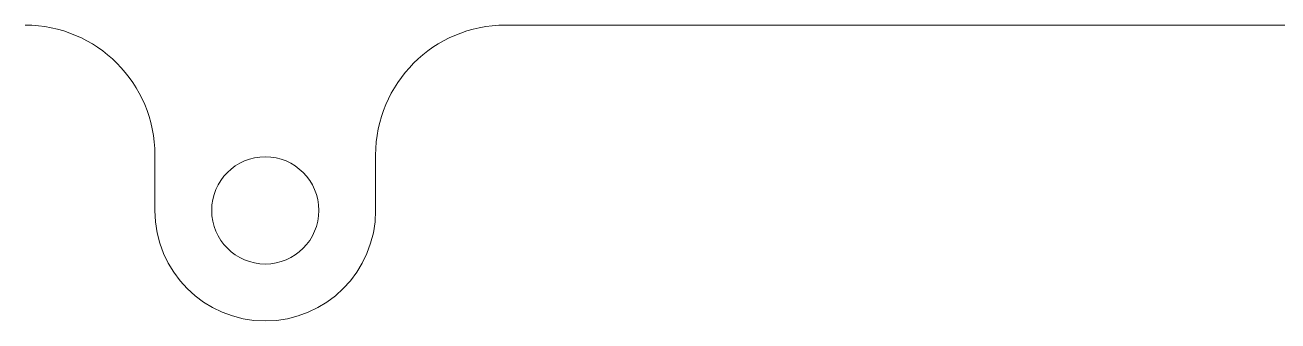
# Model space of a CAD drawing. Header units: millimetres. Extents: x 5 to 292, y 3 to 208.
# Drawn here: x 29.63 to 48.93, y 111.77 to 116.32 of the extents above; entities that cross this region are included whole.
import ezdxf

# ---------------------------------------------------------------- set-up
doc = ezdxf.new("R2010")
doc.units = ezdxf.units.MM

msp = doc.modelspace()

# ---------------------------------------------------------------- linework, layer by layer
at = {"color": 7, "linetype": 'Continuous', "lineweight": 15}
for p, q in [((87.131, 116.317), (37.031, 116.317)), ((31.631, 113.467), (31.631, 114.317)), ((35.031, 114.317), (35.031, 113.467))]:
    msp.add_line(p, q, dxfattribs=at)
msp.add_circle((33.331, 113.467), 0.825, dxfattribs=at)
for centre, radius, start, end in [((29.631, 114.317), 2, 0, 90), ((37.031, 114.317), 2, 90, 180), ((33.331, 113.467), 1.7, 180, 0)]:
    msp.add_arc(centre, radius, start, end, dxfattribs=at)

doc.saveas('drawing.dxf')
